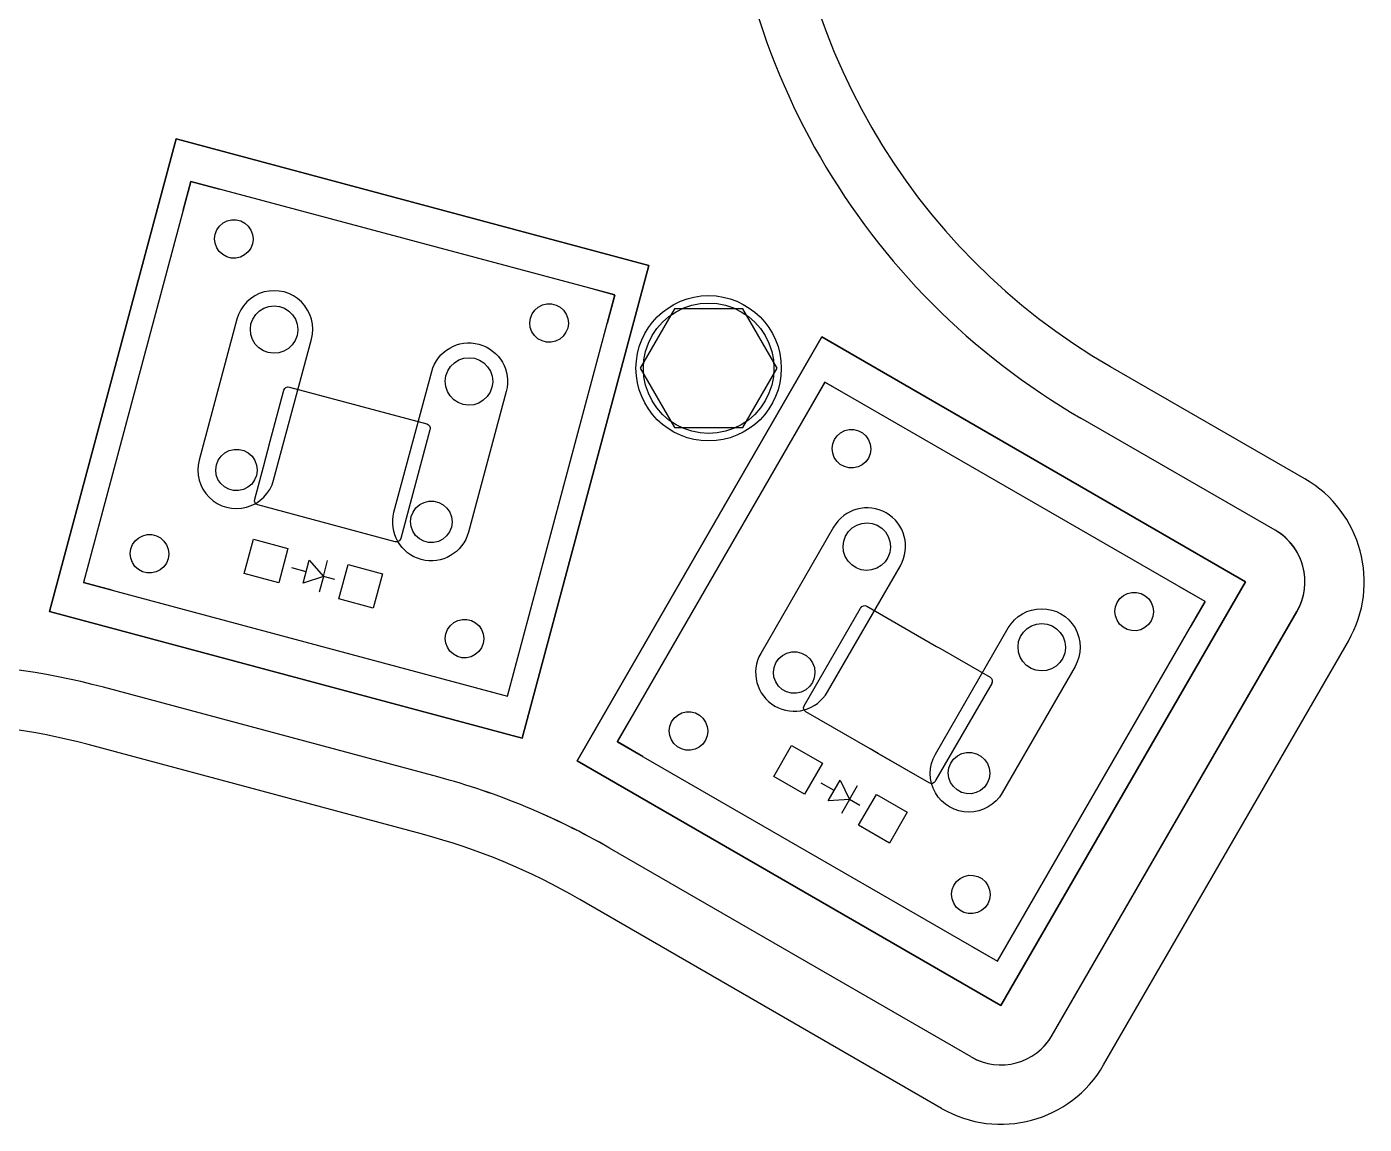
# Model space of a CAD drawing. Header units: inches. Extents: x -4 to 333, y -4 to 107.
# Drawn here: x 92.34 to 137.44, y -2.83 to 34.16 of the extents above; entities that cross this region are included whole.
import ezdxf

# ---------------------------------------------------------------- set-up
doc = ezdxf.new("R2010")
doc.units = ezdxf.units.IN
doc.header["$MEASUREMENT"] = 0
doc.layers.get('0').update_dxf_attribs({"color": 1})
for name, color, linetype in [('KICAD_EXPORT', 12, 'Continuous'), ('OUTLINE_CASE', 5, 'Continuous'), ('OUTLINE_CURVED', 6, 'Continuous')]:
    doc.layers.add(name, color=color, linetype=linetype)

# ---------------------------------------------------------------- blocks, each defined once
blk = doc.blocks.new('switch')
for points in [[(75.655, 33.601), (75.655, 17.101), (92.155, 17.101), (92.155, 33.601), (75.655, 33.601)], [(76.505, 32.339), (76.505, 18.339), (91.305, 18.339), (91.305, 32.339), (76.505, 32.339)]]:
    blk.add_lwpolyline(points)
for points in [[(79.205, 28.25), (79.205, 23.336, 1), (81.805, 23.336), (81.805, 28.25, 1)], [(88.605, 28.25), (88.605, 23.336, -1), (86.005, 23.336), (86.005, 28.25, -1)]]:
    blk.add_lwpolyline(points, format="xyb", close=True)

msp = doc.modelspace()

# ---------------------------------------------------------------- linework, layer by layer
at = {"layer": 'KICAD_EXPORT', "linetype": 'Continuous'}
for p, q in [((93.112, 14.451), (97.382, 30.389)), ((97.382, 30.389), (113.32, 26.118)), ((97.618, 27.984), (97.876, 28.95)), ((97.876, 28.95), (98.842, 28.691)), ((98.84, 27.444), (98.958, 27.547)), ((98.84, 27.444), (98.958, 27.547)), ((98.958, 27.547), (99.097, 27.618)), ((98.958, 27.547), (99.097, 27.618)), ((99.097, 27.618), (99.249, 27.655)), ((99.097, 27.618), (99.249, 27.655)), ((99.249, 27.655), (99.405, 27.654)), ((99.249, 27.655), (99.405, 27.654)), ((99.405, 27.654), (99.556, 27.616)), ((99.405, 27.654), (99.556, 27.616)), ((99.556, 27.616), (99.694, 27.543)), ((99.556, 27.616), (99.694, 27.543)), ((99.694, 27.543), (99.811, 27.439)), ((99.694, 27.543), (99.811, 27.439)), ((98.674, 27.016), (98.694, 27.171)), ((98.674, 27.016), (98.694, 27.171)), ((98.694, 27.171), (98.751, 27.316)), ((98.694, 27.171), (98.751, 27.316)), ((98.751, 27.316), (98.84, 27.444)), ((98.751, 27.316), (98.84, 27.444)), ((99.811, 27.439), (99.9, 27.31)), ((99.811, 27.439), (99.9, 27.31)), ((99.9, 27.31), (99.955, 27.164)), ((99.9, 27.31), (99.955, 27.164)), ((99.955, 27.164), (99.974, 27.009)), ((99.955, 27.164), (99.974, 27.009)), ((98.691, 26.861), (98.674, 27.016)), ((98.691, 26.861), (98.674, 27.016)), ((98.744, 26.714), (98.691, 26.861)), ((98.744, 26.714), (98.691, 26.861)), ((98.831, 26.584), (98.744, 26.714)), ((98.831, 26.584), (98.744, 26.714)), ((99.893, 26.696), (99.802, 26.569)), ((99.893, 26.696), (99.802, 26.569)), ((99.951, 26.841), (99.893, 26.696)), ((99.951, 26.841), (99.893, 26.696)), ((99.973, 26.995), (99.951, 26.841)), ((99.973, 26.995), (99.951, 26.841)), ((99.974, 27.009), (99.973, 26.995)), ((99.974, 27.009), (99.973, 26.995)), ((98.947, 26.479), (98.831, 26.584)), ((98.947, 26.479), (98.831, 26.584)), ((99.084, 26.405), (98.947, 26.479)), ((99.084, 26.405), (98.947, 26.479)), ((99.235, 26.365), (99.084, 26.405)), ((99.235, 26.365), (99.084, 26.405)), ((99.391, 26.363), (99.235, 26.365)), ((99.391, 26.363), (99.235, 26.365)), ((99.544, 26.397), (99.391, 26.363)), ((99.544, 26.397), (99.391, 26.363)), ((99.683, 26.468), (99.544, 26.397)), ((99.683, 26.468), (99.544, 26.397)), ((99.802, 26.569), (99.683, 26.468)), ((99.802, 26.569), (99.683, 26.468)), ((113.32, 26.118), (109.049, 10.181)), ((112.172, 25.119), (111.206, 25.378)), ((109.725, 24.783), (109.877, 24.82)), ((109.725, 24.783), (109.877, 24.82)), ((109.877, 24.82), (110.033, 24.819)), ((109.877, 24.82), (110.033, 24.819)), ((110.033, 24.819), (110.185, 24.781)), ((110.033, 24.819), (110.185, 24.781)), ((112.172, 25.119), (111.913, 24.153)), ((114.762, 24.774), (115.044, 24.831)), ((114.762, 24.774), (115.044, 24.831)), ((115.044, 24.831), (115.331, 24.849)), ((115.044, 24.831), (115.331, 24.849)), ((115.331, 24.849), (115.619, 24.831)), ((115.331, 24.849), (115.619, 24.831)), ((115.619, 24.831), (115.901, 24.774)), ((115.619, 24.831), (115.901, 24.774)), ((99.962, 24.31), (100.059, 24.46)), ((100.059, 24.46), (100.186, 24.585)), ((100.186, 24.585), (100.338, 24.678)), ((100.338, 24.678), (100.507, 24.735)), ((100.507, 24.735), (100.685, 24.754)), ((100.685, 24.754), (100.862, 24.733)), ((100.862, 24.733), (101.03, 24.673)), ((101.03, 24.673), (101.18, 24.578)), ((101.18, 24.578), (101.306, 24.451)), ((101.306, 24.451), (101.4, 24.3)), ((109.322, 24.336), (109.379, 24.481)), ((109.322, 24.336), (109.379, 24.481)), ((109.379, 24.481), (109.469, 24.609)), ((109.379, 24.481), (109.469, 24.609)), ((109.469, 24.609), (109.587, 24.712)), ((109.469, 24.609), (109.587, 24.712)), ((109.587, 24.712), (109.725, 24.783)), ((109.587, 24.712), (109.725, 24.783)), ((110.185, 24.781), (110.323, 24.708)), ((110.185, 24.781), (110.323, 24.708)), ((110.323, 24.708), (110.439, 24.604)), ((110.323, 24.708), (110.439, 24.604)), ((110.439, 24.604), (110.528, 24.475)), ((110.439, 24.604), (110.528, 24.475)), ((110.528, 24.475), (110.583, 24.329)), ((110.528, 24.475), (110.583, 24.329)), ((113.776, 24.205), (113.992, 24.395)), ((113.776, 24.205), (113.992, 24.395)), ((113.992, 24.395), (114.231, 24.555)), ((113.992, 24.395), (114.231, 24.555)), ((114.231, 24.555), (114.49, 24.682)), ((114.231, 24.555), (114.49, 24.682)), ((114.49, 24.682), (114.762, 24.774)), ((114.49, 24.682), (114.762, 24.774)), ((115.901, 24.774), (116.173, 24.682)), ((115.901, 24.774), (116.173, 24.682)), ((116.173, 24.682), (116.431, 24.555)), ((116.173, 24.682), (116.431, 24.555)), ((116.431, 24.555), (116.671, 24.395)), ((116.431, 24.555), (116.671, 24.395)), ((116.671, 24.395), (116.887, 24.205)), ((116.671, 24.395), (116.887, 24.205)), ((99.879, 23.965), (99.901, 24.142)), ((99.897, 23.788), (99.879, 23.965)), ((99.901, 24.142), (99.962, 24.31)), ((101.4, 24.3), (101.459, 24.131)), ((101.479, 23.932), (101.454, 23.755)), ((101.459, 24.131), (101.479, 23.954)), ((101.479, 23.954), (101.479, 23.932)), ((109.302, 24.181), (109.322, 24.336)), ((109.302, 24.181), (109.322, 24.336)), ((109.319, 24.026), (109.302, 24.181)), ((109.319, 24.026), (109.302, 24.181)), ((109.373, 23.879), (109.319, 24.026)), ((109.373, 23.879), (109.319, 24.026)), ((110.58, 24.006), (110.521, 23.861)), ((110.58, 24.006), (110.521, 23.861)), ((110.602, 24.16), (110.58, 24.006)), ((110.602, 24.16), (110.58, 24.006)), ((110.583, 24.329), (110.602, 24.174)), ((110.583, 24.329), (110.602, 24.174)), ((110.602, 24.174), (110.602, 24.16)), ((110.602, 24.174), (110.602, 24.16)), ((113.426, 23.749), (113.586, 23.989)), ((113.426, 23.749), (113.586, 23.989)), ((113.586, 23.989), (113.776, 24.205)), ((113.586, 23.989), (113.776, 24.205)), ((116.887, 24.205), (117.077, 23.989)), ((116.887, 24.205), (117.077, 23.989)), ((117.077, 23.989), (117.237, 23.749)), ((117.077, 23.989), (117.237, 23.749)), ((99.953, 23.619), (99.897, 23.788)), ((100.045, 23.466), (99.953, 23.619)), ((100.169, 23.338), (100.045, 23.466)), ((101.391, 23.588), (101.292, 23.44)), ((101.454, 23.755), (101.391, 23.588)), ((109.46, 23.749), (109.373, 23.879)), ((109.46, 23.749), (109.373, 23.879)), ((109.575, 23.644), (109.46, 23.749)), ((109.575, 23.644), (109.46, 23.749)), ((109.713, 23.57), (109.575, 23.644)), ((109.713, 23.57), (109.575, 23.644)), ((109.864, 23.53), (109.713, 23.57)), ((109.864, 23.53), (109.713, 23.57)), ((110.02, 23.528), (109.864, 23.53)), ((110.02, 23.528), (109.864, 23.53)), ((110.172, 23.562), (110.02, 23.528)), ((110.172, 23.562), (110.02, 23.528)), ((110.312, 23.633), (110.172, 23.562)), ((110.312, 23.633), (110.172, 23.562)), ((110.43, 23.734), (110.312, 23.633)), ((110.43, 23.734), (110.312, 23.633)), ((110.521, 23.861), (110.43, 23.734)), ((110.521, 23.861), (110.43, 23.734)), ((110.897, 9.415), (119.147, 23.705)), ((113.206, 23.219), (113.299, 23.491)), ((113.206, 23.219), (113.299, 23.491)), ((113.299, 23.491), (113.426, 23.749)), ((113.299, 23.491), (113.426, 23.749)), ((117.237, 23.749), (117.364, 23.491)), ((117.237, 23.749), (117.364, 23.491)), ((117.364, 23.491), (117.457, 23.219)), ((117.364, 23.491), (117.457, 23.219)), ((119.147, 23.705), (133.437, 15.455)), ((100.318, 23.24), (100.169, 23.338)), ((100.485, 23.178), (100.318, 23.24)), ((100.662, 23.154), (100.485, 23.178)), ((100.84, 23.17), (100.662, 23.154)), ((101.01, 23.226), (100.84, 23.17)), ((101.163, 23.317), (101.01, 23.226)), ((101.292, 23.44), (101.163, 23.317)), ((107.079, 22.987), (107.256, 23.006)), ((107.256, 23.006), (107.433, 22.985)), ((113.15, 22.937), (113.206, 23.219)), ((113.15, 22.937), (113.206, 23.219)), ((117.457, 23.219), (117.513, 22.937)), ((117.457, 23.219), (117.513, 22.937)), ((106.473, 22.394), (106.534, 22.562)), ((106.534, 22.562), (106.631, 22.712)), ((106.631, 22.712), (106.758, 22.836)), ((106.758, 22.836), (106.91, 22.93)), ((106.91, 22.93), (107.079, 22.987)), ((107.433, 22.985), (107.601, 22.925)), ((107.601, 22.925), (107.752, 22.83)), ((107.752, 22.83), (107.877, 22.703)), ((107.877, 22.703), (107.972, 22.552)), ((107.972, 22.552), (108.031, 22.383)), ((113.131, 22.649), (113.15, 22.937)), ((113.131, 22.649), (113.15, 22.937)), ((113.15, 22.362), (113.131, 22.649)), ((113.15, 22.362), (113.131, 22.649)), ((117.513, 22.937), (117.531, 22.649)), ((117.513, 22.937), (117.531, 22.649)), ((117.531, 22.649), (117.513, 22.362)), ((117.531, 22.649), (117.513, 22.362)), ((106.451, 22.217), (106.473, 22.394)), ((106.468, 22.04), (106.451, 22.217)), ((108.05, 22.184), (108.025, 22.007)), ((108.031, 22.383), (108.051, 22.206)), ((108.051, 22.206), (108.05, 22.184)), ((113.206, 22.08), (113.15, 22.362)), ((113.206, 22.08), (113.15, 22.362)), ((117.513, 22.362), (117.457, 22.08)), ((117.513, 22.362), (117.457, 22.08)), ((118.752, 21.32), (119.252, 22.186)), ((119.252, 22.186), (120.118, 21.686)), ((100.55, 20.189), (101.011, 21.911)), ((100.55, 20.189), (101.011, 21.911)), ((101.011, 21.911), (101.037, 21.963)), ((101.011, 21.911), (101.037, 21.963)), ((101.037, 21.963), (101.081, 22.002)), ((101.037, 21.963), (101.081, 22.002)), ((101.081, 22.002), (101.137, 22.021)), ((101.081, 22.002), (101.137, 22.021)), ((101.137, 22.021), (101.137, 22.021)), ((101.137, 22.021), (101.195, 22.017)), ((101.137, 22.021), (101.137, 22.021)), ((101.137, 22.021), (101.195, 22.017)), ((101.195, 22.017), (105.832, 20.774)), ((101.195, 22.017), (105.832, 20.774)), ((106.524, 21.87), (106.468, 22.04)), ((106.617, 21.718), (106.524, 21.87)), ((106.741, 21.59), (106.617, 21.718)), ((107.863, 21.692), (107.734, 21.569)), ((107.962, 21.84), (107.863, 21.692)), ((108.025, 22.007), (107.962, 21.84)), ((113.299, 21.807), (113.206, 22.08)), ((113.299, 21.807), (113.206, 22.08)), ((113.426, 21.549), (113.299, 21.807)), ((113.426, 21.549), (113.299, 21.807)), ((117.364, 21.807), (117.237, 21.549)), ((117.364, 21.807), (117.237, 21.549)), ((117.457, 22.08), (117.364, 21.807)), ((117.457, 22.08), (117.364, 21.807)), ((106.89, 21.492), (106.741, 21.59)), ((107.057, 21.43), (106.89, 21.492)), ((107.234, 21.406), (107.057, 21.43)), ((107.411, 21.422), (107.234, 21.406)), ((107.581, 21.478), (107.411, 21.422)), ((107.734, 21.569), (107.581, 21.478)), ((113.586, 21.31), (113.426, 21.549)), ((113.586, 21.31), (113.426, 21.549)), ((113.776, 21.094), (113.586, 21.31)), ((113.776, 21.094), (113.586, 21.31)), ((117.077, 21.31), (116.887, 21.094)), ((117.077, 21.31), (116.887, 21.094)), ((117.237, 21.549), (117.077, 21.31)), ((117.237, 21.549), (117.077, 21.31)), ((105.832, 20.774), (105.832, 20.774)), ((105.832, 20.774), (105.884, 20.748)), ((105.832, 20.774), (105.832, 20.774)), ((105.832, 20.774), (105.884, 20.748)), ((105.884, 20.748), (105.884, 20.748)), ((105.884, 20.748), (105.923, 20.704)), ((105.884, 20.748), (105.884, 20.748)), ((105.884, 20.748), (105.923, 20.704)), ((113.992, 20.904), (113.776, 21.094)), ((113.992, 20.904), (113.776, 21.094)), ((114.231, 20.744), (113.992, 20.904)), ((114.231, 20.744), (113.992, 20.904)), ((116.671, 20.904), (116.431, 20.744)), ((116.671, 20.904), (116.431, 20.744)), ((116.887, 21.094), (116.671, 20.904)), ((116.887, 21.094), (116.671, 20.904)), ((134.437, 17.187), (127.882, 20.971)), ((105.934, 20.579), (104.951, 16.908)), ((105.934, 20.579), (104.951, 16.908)), ((105.923, 20.704), (105.942, 20.649)), ((105.923, 20.704), (105.942, 20.649)), ((105.938, 20.591), (105.934, 20.579)), ((105.938, 20.591), (105.934, 20.579)), ((105.934, 20.579), (105.934, 20.579)), ((105.934, 20.579), (105.934, 20.579)), ((105.942, 20.649), (105.938, 20.591)), ((105.942, 20.649), (105.938, 20.591)), ((105.938, 20.591), (105.938, 20.591)), ((105.938, 20.591), (105.938, 20.591)), ((114.49, 20.617), (114.231, 20.744)), ((114.49, 20.617), (114.231, 20.744)), ((114.762, 20.524), (114.49, 20.617)), ((114.762, 20.524), (114.49, 20.617)), ((115.044, 20.468), (114.762, 20.524)), ((115.044, 20.468), (114.762, 20.524)), ((115.331, 20.449), (115.044, 20.468)), ((115.331, 20.449), (115.044, 20.468)), ((115.619, 20.468), (115.331, 20.449)), ((115.619, 20.468), (115.331, 20.449)), ((115.901, 20.524), (115.619, 20.468)), ((115.901, 20.524), (115.619, 20.468)), ((116.173, 20.617), (115.901, 20.524)), ((116.173, 20.617), (115.901, 20.524)), ((116.431, 20.744), (116.173, 20.617)), ((116.431, 20.744), (116.173, 20.617)), ((119.575, 20.245), (119.665, 20.373)), ((119.575, 20.245), (119.665, 20.373)), ((119.665, 20.373), (119.782, 20.475)), ((119.665, 20.373), (119.782, 20.475)), ((119.782, 20.475), (119.921, 20.547)), ((119.782, 20.475), (119.921, 20.547)), ((119.921, 20.547), (120.073, 20.583)), ((119.921, 20.547), (120.073, 20.583)), ((120.073, 20.583), (120.229, 20.582)), ((120.073, 20.583), (120.229, 20.582)), ((120.229, 20.582), (120.381, 20.544)), ((120.229, 20.582), (120.381, 20.544)), ((120.381, 20.544), (120.519, 20.471)), ((120.381, 20.544), (120.519, 20.471)), ((120.519, 20.471), (120.635, 20.367)), ((120.519, 20.471), (120.635, 20.367)), ((120.635, 20.367), (120.724, 20.239)), ((120.635, 20.367), (120.724, 20.239)), ((99.017, 19.8), (99.167, 19.877)), ((99.167, 19.877), (99.33, 19.916)), ((99.33, 19.916), (99.499, 19.916)), ((99.499, 19.916), (99.662, 19.875)), ((99.662, 19.875), (99.81, 19.796)), ((100.319, 19.326), (100.55, 20.189)), ((100.319, 19.326), (100.55, 20.189)), ((119.498, 19.944), (119.518, 20.099)), ((119.498, 19.944), (119.518, 20.099)), ((119.515, 19.789), (119.498, 19.944)), ((119.515, 19.789), (119.498, 19.944)), ((119.518, 20.099), (119.575, 20.245)), ((119.518, 20.099), (119.575, 20.245)), ((120.724, 20.239), (120.779, 20.093)), ((120.724, 20.239), (120.779, 20.093)), ((120.798, 19.924), (120.776, 19.769)), ((120.798, 19.924), (120.776, 19.769)), ((120.779, 20.093), (120.798, 19.938)), ((120.779, 20.093), (120.798, 19.938)), ((120.798, 19.938), (120.798, 19.924)), ((120.798, 19.938), (120.798, 19.924)), ((98.711, 19.228), (98.733, 19.395)), ((98.733, 19.395), (98.794, 19.552)), ((98.794, 19.552), (98.891, 19.689)), ((98.891, 19.689), (99.017, 19.8)), ((99.81, 19.796), (99.936, 19.684)), ((99.936, 19.684), (100.031, 19.545)), ((100.031, 19.545), (100.091, 19.388)), ((119.569, 19.643), (119.515, 19.789)), ((119.569, 19.643), (119.515, 19.789)), ((119.656, 19.513), (119.569, 19.643)), ((119.656, 19.513), (119.569, 19.643)), ((119.771, 19.408), (119.656, 19.513)), ((119.771, 19.408), (119.656, 19.513)), ((119.908, 19.333), (119.771, 19.408)), ((119.908, 19.333), (119.771, 19.408)), ((120.507, 19.396), (120.368, 19.326)), ((120.507, 19.396), (120.368, 19.326)), ((120.626, 19.498), (120.507, 19.396)), ((120.626, 19.498), (120.507, 19.396)), ((120.717, 19.624), (120.626, 19.498)), ((120.717, 19.624), (120.626, 19.498)), ((120.776, 19.769), (120.717, 19.624)), ((120.776, 19.769), (120.717, 19.624)), ((98.729, 19.061), (98.711, 19.228)), ((98.787, 18.903), (98.729, 19.061)), ((100.087, 19.04), (100.024, 18.884)), ((100.028, 18.24), (100.319, 19.326)), ((100.028, 18.24), (100.319, 19.326)), ((100.111, 19.206), (100.087, 19.04)), ((100.091, 19.388), (100.111, 19.221)), ((100.111, 19.221), (100.111, 19.206)), ((120.059, 19.294), (119.908, 19.333)), ((120.059, 19.294), (119.908, 19.333)), ((120.216, 19.291), (120.059, 19.294)), ((120.216, 19.291), (120.059, 19.294)), ((120.368, 19.326), (120.216, 19.291)), ((120.368, 19.326), (120.216, 19.291)), ((98.881, 18.764), (98.787, 18.903)), ((99.005, 18.65), (98.881, 18.764)), ((99.153, 18.57), (99.005, 18.65)), ((99.316, 18.528), (99.153, 18.57)), ((99.484, 18.525), (99.316, 18.528)), ((99.648, 18.562), (99.484, 18.525)), ((99.798, 18.638), (99.648, 18.562)), ((99.926, 18.747), (99.798, 18.638)), ((100.024, 18.884), (99.926, 18.747)), ((100.021, 18.17), (100.025, 18.228)), ((100.021, 18.17), (100.025, 18.228)), ((100.04, 18.114), (100.021, 18.17)), ((100.04, 18.114), (100.021, 18.17)), ((100.025, 18.228), (100.028, 18.24)), ((100.025, 18.228), (100.028, 18.24)), ((100.025, 18.228), (100.025, 18.228)), ((100.025, 18.228), (100.025, 18.228)), ((100.028, 18.24), (100.028, 18.24)), ((100.028, 18.24), (100.028, 18.24)), ((100.077, 18.071), (100.04, 18.114)), ((100.077, 18.071), (100.04, 18.114)), ((100.078, 18.07), (100.077, 18.071)), ((100.078, 18.07), (100.077, 18.071)), ((100.131, 18.044), (100.078, 18.07)), ((100.131, 18.044), (100.078, 18.07)), ((104.767, 16.802), (100.131, 18.044)), ((100.131, 18.044), (100.131, 18.044)), ((104.767, 16.802), (100.131, 18.044)), ((100.131, 18.044), (100.131, 18.044)), ((105.462, 17.941), (105.589, 18.052)), ((105.589, 18.052), (105.738, 18.129)), ((105.738, 18.129), (105.902, 18.168)), ((105.902, 18.168), (106.07, 18.168)), ((106.07, 18.168), (106.233, 18.127)), ((106.233, 18.127), (106.382, 18.048)), ((106.382, 18.048), (106.507, 17.936)), ((105.282, 17.48), (105.304, 17.647)), ((105.304, 17.647), (105.365, 17.804)), ((105.365, 17.804), (105.462, 17.941)), ((106.507, 17.936), (106.603, 17.797)), ((106.603, 17.797), (106.662, 17.64)), ((106.662, 17.64), (106.682, 17.473)), ((105.301, 17.313), (105.282, 17.48)), ((105.359, 17.155), (105.301, 17.313)), ((105.452, 17.016), (105.359, 17.155)), ((106.658, 17.292), (106.596, 17.136)), ((106.682, 17.458), (106.658, 17.292)), ((106.682, 17.473), (106.682, 17.458)), ((119.95, 16.992), (120.046, 17.142)), ((120.046, 17.142), (120.174, 17.266)), ((120.174, 17.266), (120.326, 17.36)), ((120.326, 17.36), (120.495, 17.417)), ((120.495, 17.417), (120.672, 17.436)), ((120.672, 17.436), (120.849, 17.415)), ((120.849, 17.415), (121.017, 17.355)), ((121.017, 17.355), (121.168, 17.259)), ((121.168, 17.259), (121.293, 17.133)), ((95.85, 16.557), (95.907, 16.703)), ((95.85, 16.557), (95.907, 16.703)), ((95.907, 16.703), (95.997, 16.831)), ((95.907, 16.703), (95.997, 16.831)), ((95.997, 16.831), (96.114, 16.933)), ((95.997, 16.831), (96.114, 16.933)), ((96.114, 16.933), (96.253, 17.005)), ((96.114, 16.933), (96.253, 17.005)), ((96.253, 17.005), (96.405, 17.041)), ((96.253, 17.005), (96.405, 17.041)), ((96.405, 17.041), (96.561, 17.041)), ((96.405, 17.041), (96.561, 17.041)), ((96.561, 17.041), (96.713, 17.003)), ((96.561, 17.041), (96.713, 17.003)), ((96.713, 17.003), (96.851, 16.93)), ((96.713, 17.003), (96.851, 16.93)), ((96.851, 16.93), (96.967, 16.826)), ((96.851, 16.93), (96.967, 16.826)), ((96.967, 16.826), (97.056, 16.697)), ((96.967, 16.826), (97.056, 16.697)), ((97.056, 16.697), (97.111, 16.551)), ((97.056, 16.697), (97.111, 16.551)), ((99.676, 15.729), (99.986, 16.888)), ((99.676, 15.729), (99.986, 16.888)), ((99.986, 16.888), (101.146, 16.577)), ((99.986, 16.888), (101.146, 16.577)), ((104.826, 16.798), (104.767, 16.802)), ((104.826, 16.798), (104.767, 16.802)), ((104.881, 16.817), (104.826, 16.798)), ((104.881, 16.817), (104.826, 16.798)), ((104.826, 16.798), (104.826, 16.798)), ((104.826, 16.798), (104.826, 16.798)), ((104.925, 16.856), (104.881, 16.817)), ((104.925, 16.856), (104.881, 16.817)), ((104.951, 16.908), (104.925, 16.856)), ((104.951, 16.908), (104.925, 16.856)), ((105.577, 16.902), (105.452, 17.016)), ((105.725, 16.822), (105.577, 16.902)), ((105.887, 16.779), (105.725, 16.822)), ((106.055, 16.777), (105.887, 16.779)), ((106.219, 16.814), (106.055, 16.777)), ((106.37, 16.89), (106.219, 16.814)), ((106.498, 16.999), (106.37, 16.89)), ((106.596, 17.136), (106.498, 16.999)), ((119.866, 16.647), (119.889, 16.824)), ((119.889, 16.824), (119.95, 16.992)), ((121.293, 17.133), (121.388, 16.982)), ((121.388, 16.982), (121.446, 16.813)), ((121.446, 16.813), (121.466, 16.636)), ((94.512, 16.393), (94.253, 15.427)), ((95.83, 16.403), (95.85, 16.557)), ((95.83, 16.403), (95.85, 16.557)), ((95.847, 16.247), (95.83, 16.403)), ((95.847, 16.247), (95.83, 16.403)), ((95.901, 16.101), (95.847, 16.247)), ((95.901, 16.101), (95.847, 16.247)), ((97.13, 16.382), (97.108, 16.228)), ((97.13, 16.382), (97.108, 16.228)), ((97.111, 16.551), (97.13, 16.396)), ((97.111, 16.551), (97.13, 16.396)), ((97.13, 16.396), (97.13, 16.382)), ((97.13, 16.396), (97.13, 16.382)), ((101.146, 16.577), (100.835, 15.418)), ((101.146, 16.577), (100.835, 15.418)), ((119.884, 16.47), (119.866, 16.647)), ((119.94, 16.3), (119.884, 16.47)), ((120.032, 16.148), (119.94, 16.3)), ((121.378, 16.27), (121.279, 16.122)), ((121.441, 16.437), (121.378, 16.27)), ((121.466, 16.614), (121.441, 16.437)), ((121.466, 16.636), (121.466, 16.614)), ((95.988, 15.971), (95.901, 16.101)), ((95.988, 15.971), (95.901, 16.101)), ((96.103, 15.866), (95.988, 15.971)), ((96.103, 15.866), (95.988, 15.971)), ((96.24, 15.791), (96.103, 15.866)), ((96.24, 15.791), (96.103, 15.866)), ((96.391, 15.752), (96.24, 15.791)), ((96.391, 15.752), (96.24, 15.791)), ((96.7, 15.784), (96.548, 15.749)), ((96.7, 15.784), (96.548, 15.749)), ((96.839, 15.854), (96.7, 15.784)), ((96.839, 15.854), (96.7, 15.784)), ((96.958, 15.956), (96.839, 15.854)), ((96.958, 15.956), (96.839, 15.854)), ((97.049, 16.083), (96.958, 15.956)), ((97.049, 16.083), (96.958, 15.956)), ((97.108, 16.228), (97.049, 16.083)), ((97.108, 16.228), (97.049, 16.083)), ((101.763, 15.791), (101.28, 15.92)), ((101.659, 15.404), (101.866, 16.177)), ((101.866, 16.177), (102.343, 15.635)), ((102.343, 15.635), (102.485, 16.167)), ((102.863, 14.875), (103.174, 16.034)), ((102.863, 14.875), (103.174, 16.034)), ((103.174, 16.034), (104.333, 15.723)), ((103.174, 16.034), (104.333, 15.723)), ((120.156, 16.02), (120.032, 16.148)), ((120.306, 15.922), (120.156, 16.02)), ((120.473, 15.86), (120.306, 15.922)), ((120.65, 15.836), (120.473, 15.86)), ((120.827, 15.852), (120.65, 15.836)), ((120.997, 15.907), (120.827, 15.852)), ((121.15, 15.999), (120.997, 15.907)), ((121.279, 16.122), (121.15, 15.999)), ((95.219, 15.168), (94.253, 15.427)), ((96.548, 15.749), (96.391, 15.752)), ((96.548, 15.749), (96.391, 15.752)), ((100.835, 15.418), (99.676, 15.729)), ((100.835, 15.418), (99.676, 15.729)), ((102.343, 15.635), (101.659, 15.404)), ((102.343, 15.635), (102.2, 15.104)), ((102.729, 15.532), (102.343, 15.635)), ((104.333, 15.723), (104.022, 14.564)), ((104.333, 15.723), (104.022, 14.564)), ((133.437, 15.455), (125.187, 1.165)), ((129.107, 14.755), (129.197, 14.883)), ((129.107, 14.755), (129.197, 14.883)), ((129.197, 14.883), (129.315, 14.986)), ((129.197, 14.883), (129.315, 14.986)), ((129.315, 14.986), (129.454, 15.058)), ((129.315, 14.986), (129.454, 15.058)), ((129.454, 15.058), (129.605, 15.094)), ((129.454, 15.058), (129.605, 15.094)), ((129.605, 15.094), (129.762, 15.093)), ((129.605, 15.094), (129.762, 15.093)), ((129.762, 15.093), (129.913, 15.055)), ((129.762, 15.093), (129.913, 15.055)), ((129.913, 15.055), (130.051, 14.982)), ((129.913, 15.055), (130.051, 14.982)), ((130.051, 14.982), (130.168, 14.878)), ((130.051, 14.982), (130.168, 14.878)), ((132.069, 14.787), (131.203, 15.287)), ((109.049, 10.181), (93.112, 14.451)), ((104.022, 14.564), (102.863, 14.875)), ((104.022, 14.564), (102.863, 14.875)), ((118.552, 11.274), (120.452, 14.565)), ((118.552, 11.274), (120.452, 14.565)), ((120.452, 14.565), (120.459, 14.576)), ((120.452, 14.565), (120.459, 14.576)), ((120.452, 14.565), (120.452, 14.565)), ((120.452, 14.565), (120.452, 14.565)), ((120.459, 14.576), (120.497, 14.62)), ((120.459, 14.576), (120.497, 14.62)), ((120.497, 14.62), (120.55, 14.646)), ((120.497, 14.62), (120.55, 14.646)), ((120.55, 14.646), (120.608, 14.65)), ((120.55, 14.646), (120.608, 14.65)), ((120.608, 14.65), (120.663, 14.631)), ((120.608, 14.65), (120.663, 14.631)), ((120.663, 14.631), (123.015, 13.273)), ((120.663, 14.631), (123.015, 13.273)), ((126.919, 0.165), (135.169, 14.455)), ((129.03, 14.455), (129.051, 14.61)), ((129.03, 14.455), (129.051, 14.61)), ((129.047, 14.3), (129.03, 14.455)), ((129.047, 14.3), (129.03, 14.455)), ((129.051, 14.61), (129.107, 14.755)), ((129.051, 14.61), (129.107, 14.755)), ((130.168, 14.878), (130.256, 14.749)), ((130.168, 14.878), (130.256, 14.749)), ((130.256, 14.749), (130.311, 14.603)), ((130.256, 14.749), (130.311, 14.603)), ((130.33, 14.435), (130.308, 14.28)), ((130.33, 14.435), (130.308, 14.28)), ((130.311, 14.603), (130.33, 14.448)), ((130.311, 14.603), (130.33, 14.448)), ((130.33, 14.448), (130.33, 14.435)), ((130.33, 14.448), (130.33, 14.435)), ((132.069, 14.786), (131.569, 13.92)), ((106.619, 13.972), (106.736, 14.074)), ((106.619, 13.972), (106.736, 14.074)), ((106.736, 14.074), (106.875, 14.146)), ((106.736, 14.074), (106.875, 14.146)), ((106.875, 14.146), (107.027, 14.183)), ((106.875, 14.146), (107.027, 14.183)), ((107.027, 14.183), (107.183, 14.182)), ((107.027, 14.183), (107.183, 14.182)), ((107.183, 14.182), (107.335, 14.144)), ((107.183, 14.182), (107.335, 14.144)), ((107.335, 14.144), (107.473, 14.071)), ((107.335, 14.144), (107.473, 14.071)), ((107.473, 14.071), (107.589, 13.967)), ((107.473, 14.071), (107.589, 13.967)), ((126.221, 13.97), (126.39, 14.028)), ((126.39, 14.028), (126.567, 14.047)), ((126.567, 14.047), (126.744, 14.025)), ((126.744, 14.025), (126.912, 13.966)), ((129.101, 14.153), (129.047, 14.3)), ((129.101, 14.153), (129.047, 14.3)), ((129.188, 14.024), (129.101, 14.153)), ((129.188, 14.024), (129.101, 14.153)), ((129.304, 13.918), (129.188, 14.024)), ((129.304, 13.918), (129.188, 14.024)), ((130.159, 14.008), (130.04, 13.907)), ((130.159, 14.008), (130.04, 13.907)), ((130.25, 14.135), (130.159, 14.008)), ((130.25, 14.135), (130.159, 14.008)), ((130.308, 14.28), (130.25, 14.135)), ((130.308, 14.28), (130.25, 14.135)), ((106.452, 13.544), (106.472, 13.698)), ((106.452, 13.544), (106.472, 13.698)), ((106.469, 13.388), (106.452, 13.544)), ((106.469, 13.388), (106.452, 13.544)), ((106.472, 13.698), (106.529, 13.844)), ((106.472, 13.698), (106.529, 13.844)), ((106.529, 13.844), (106.619, 13.972)), ((106.529, 13.844), (106.619, 13.972)), ((107.589, 13.967), (107.678, 13.838)), ((107.589, 13.967), (107.678, 13.838)), ((107.678, 13.838), (107.733, 13.692)), ((107.678, 13.838), (107.733, 13.692)), ((107.733, 13.692), (107.752, 13.537)), ((107.733, 13.692), (107.752, 13.537)), ((107.752, 13.537), (107.752, 13.523)), ((107.752, 13.537), (107.752, 13.523)), ((125.784, 13.435), (125.845, 13.602)), ((125.845, 13.602), (125.942, 13.752)), ((125.942, 13.752), (126.069, 13.877)), ((126.069, 13.877), (126.221, 13.97)), ((126.912, 13.966), (127.063, 13.87)), ((127.063, 13.87), (127.188, 13.744)), ((127.188, 13.744), (127.283, 13.592)), ((127.283, 13.592), (127.342, 13.424)), ((129.441, 13.844), (129.304, 13.918)), ((129.441, 13.844), (129.304, 13.918)), ((129.592, 13.804), (129.441, 13.844)), ((129.592, 13.804), (129.441, 13.844)), ((129.748, 13.802), (129.592, 13.804)), ((129.748, 13.802), (129.592, 13.804)), ((129.9, 13.837), (129.748, 13.802)), ((129.9, 13.837), (129.748, 13.802)), ((130.04, 13.907), (129.9, 13.837)), ((130.04, 13.907), (129.9, 13.837)), ((106.523, 13.242), (106.469, 13.388)), ((106.523, 13.242), (106.469, 13.388)), ((106.61, 13.112), (106.523, 13.242)), ((106.61, 13.112), (106.523, 13.242)), ((106.725, 13.007), (106.61, 13.112)), ((106.725, 13.007), (106.61, 13.112)), ((107.58, 13.097), (107.461, 12.995)), ((107.58, 13.097), (107.461, 12.995)), ((107.671, 13.224), (107.58, 13.097)), ((107.671, 13.224), (107.58, 13.097)), ((107.73, 13.369), (107.671, 13.224)), ((107.73, 13.369), (107.671, 13.224)), ((107.752, 13.523), (107.73, 13.369)), ((107.752, 13.523), (107.73, 13.369)), ((117.972, 13.049), (118.136, 13.088)), ((118.136, 13.088), (118.304, 13.087)), ((118.304, 13.087), (118.467, 13.046)), ((123.015, 13.273), (123.123, 13.211)), ((123.015, 13.273), (123.123, 13.211)), ((123.123, 13.211), (124.82, 12.231)), ((123.123, 13.211), (124.82, 12.231)), ((125.762, 13.258), (125.784, 13.435)), ((125.779, 13.08), (125.762, 13.258)), ((125.835, 12.911), (125.779, 13.08)), ((127.361, 13.224), (127.336, 13.048)), ((127.342, 13.424), (127.361, 13.247)), ((127.361, 13.247), (127.361, 13.224)), ((106.862, 12.932), (106.725, 13.007)), ((106.862, 12.932), (106.725, 13.007)), ((107.013, 12.893), (106.862, 12.932)), ((107.013, 12.893), (106.862, 12.932)), ((107.17, 12.89), (107.013, 12.893)), ((107.17, 12.89), (107.013, 12.893)), ((107.322, 12.925), (107.17, 12.89)), ((107.322, 12.925), (107.17, 12.89)), ((107.461, 12.995), (107.322, 12.925)), ((107.461, 12.995), (107.322, 12.925)), ((117.538, 12.566), (117.599, 12.723)), ((117.599, 12.723), (117.696, 12.861)), ((117.696, 12.861), (117.823, 12.971)), ((117.823, 12.971), (117.972, 13.049)), ((118.467, 13.046), (118.616, 12.967)), ((118.616, 12.967), (118.741, 12.855)), ((118.741, 12.855), (118.837, 12.717)), ((118.837, 12.717), (118.896, 12.559)), ((125.928, 12.759), (125.835, 12.911)), ((126.052, 12.63), (125.928, 12.759)), ((126.201, 12.533), (126.052, 12.63)), ((127.174, 12.732), (127.045, 12.609)), ((127.273, 12.881), (127.174, 12.732)), ((127.336, 13.048), (127.273, 12.881)), ((108.549, 11.596), (108.808, 12.562)), ((117.516, 12.4), (117.538, 12.566)), ((117.535, 12.233), (117.516, 12.4)), ((117.593, 12.075), (117.535, 12.233)), ((118.892, 12.211), (118.83, 12.055)), ((118.916, 12.378), (118.892, 12.211)), ((118.896, 12.559), (118.916, 12.392)), ((118.916, 12.392), (118.916, 12.378)), ((124.82, 12.231), (124.864, 12.192)), ((124.82, 12.231), (124.864, 12.192)), ((124.864, 12.192), (124.878, 12.165)), ((124.864, 12.192), (124.878, 12.165)), ((126.368, 12.47), (126.201, 12.533)), ((126.545, 12.447), (126.368, 12.47)), ((126.722, 12.463), (126.545, 12.447)), ((126.892, 12.518), (126.722, 12.463)), ((127.045, 12.609), (126.892, 12.518)), ((106.2, 8.874), (94.926, 11.894)), ((107.583, 11.855), (108.549, 11.596)), ((117.686, 11.935), (117.593, 12.075)), ((117.811, 11.822), (117.686, 11.935)), ((117.959, 11.742), (117.811, 11.822)), ((118.121, 11.699), (117.959, 11.742)), ((118.453, 11.734), (118.289, 11.696)), ((118.604, 11.809), (118.453, 11.734)), ((118.732, 11.919), (118.604, 11.809)), ((118.83, 12.055), (118.732, 11.919)), ((124.875, 12.026), (122.996, 8.771)), ((124.875, 12.026), (122.996, 8.771)), ((124.894, 12.081), (124.875, 12.026)), ((124.885, 12.055), (124.875, 12.026)), ((124.878, 12.165), (124.89, 12.14)), ((124.878, 12.165), (124.89, 12.14)), ((124.894, 12.081), (124.885, 12.055)), ((124.89, 12.14), (124.894, 12.081)), ((124.89, 12.14), (124.894, 12.081)), ((118.289, 11.696), (118.121, 11.699)), ((112.752, 10.928), (112.252, 10.062)), ((114.081, 10.729), (114.171, 10.857)), ((114.081, 10.729), (114.171, 10.857)), ((114.171, 10.857), (114.288, 10.96)), ((114.171, 10.857), (114.288, 10.96)), ((114.288, 10.96), (114.427, 11.031)), ((114.288, 10.96), (114.427, 11.031)), ((114.427, 11.031), (114.579, 11.068)), ((114.427, 11.031), (114.579, 11.068)), ((114.579, 11.068), (114.735, 11.067)), ((114.579, 11.068), (114.735, 11.067)), ((114.735, 11.067), (114.887, 11.029)), ((114.735, 11.067), (114.887, 11.029)), ((114.887, 11.029), (115.025, 10.956)), ((114.887, 11.029), (115.025, 10.956)), ((115.025, 10.956), (115.141, 10.852)), ((115.025, 10.956), (115.141, 10.852)), ((115.141, 10.852), (115.23, 10.723)), ((115.141, 10.852), (115.23, 10.723)), ((118.534, 11.219), (118.552, 11.274)), ((118.534, 11.219), (118.552, 11.274)), ((118.537, 11.161), (118.534, 11.219)), ((118.537, 11.161), (118.534, 11.219)), ((118.563, 11.108), (118.537, 11.161)), ((118.563, 11.108), (118.537, 11.161)), ((118.607, 11.07), (118.563, 11.108)), ((118.607, 11.07), (118.563, 11.108)), ((120.776, 9.818), (118.607, 11.07)), ((120.776, 9.818), (118.607, 11.07)), ((114.004, 10.429), (114.024, 10.584)), ((114.004, 10.429), (114.024, 10.584)), ((114.021, 10.274), (114.004, 10.429)), ((114.021, 10.274), (114.004, 10.429)), ((114.024, 10.584), (114.081, 10.729)), ((114.024, 10.584), (114.081, 10.729)), ((115.23, 10.723), (115.285, 10.577)), ((115.23, 10.723), (115.285, 10.577)), ((115.304, 10.408), (115.282, 10.254)), ((115.304, 10.408), (115.282, 10.254)), ((115.285, 10.577), (115.304, 10.422)), ((115.285, 10.577), (115.304, 10.422)), ((115.304, 10.422), (115.304, 10.408)), ((115.304, 10.422), (115.304, 10.408)), ((113.118, 9.562), (112.252, 10.062)), ((114.075, 10.127), (114.021, 10.274)), ((114.075, 10.127), (114.021, 10.274)), ((114.162, 9.997), (114.075, 10.127)), ((114.162, 9.997), (114.075, 10.127)), ((114.277, 9.892), (114.162, 9.997)), ((114.277, 9.892), (114.162, 9.997)), ((115.132, 9.982), (115.014, 9.881)), ((115.132, 9.982), (115.014, 9.881)), ((115.223, 10.109), (115.132, 9.982)), ((115.223, 10.109), (115.132, 9.982)), ((115.282, 10.254), (115.223, 10.109)), ((115.282, 10.254), (115.223, 10.109)), ((117.529, 8.893), (118.129, 9.932)), ((117.529, 8.893), (118.129, 9.932)), ((118.129, 9.932), (119.168, 9.332)), ((118.129, 9.932), (119.168, 9.332)), ((114.415, 9.818), (114.277, 9.892)), ((114.415, 9.818), (114.277, 9.892)), ((114.566, 9.778), (114.415, 9.818)), ((114.566, 9.778), (114.415, 9.818)), ((114.722, 9.776), (114.566, 9.778)), ((114.722, 9.776), (114.566, 9.778)), ((114.874, 9.81), (114.722, 9.776)), ((114.874, 9.81), (114.722, 9.776)), ((115.014, 9.881), (114.874, 9.81)), ((115.014, 9.881), (114.874, 9.81)), ((121.05, 9.659), (120.776, 9.818)), ((120.999, 9.689), (120.776, 9.818)), ((122.764, 8.67), (120.999, 9.689)), ((122.764, 8.67), (121.05, 9.659)), ((123.495, 9.334), (123.591, 9.471)), ((123.591, 9.471), (123.718, 9.582)), ((123.718, 9.582), (123.867, 9.659)), ((123.867, 9.659), (124.031, 9.698)), ((124.031, 9.698), (124.199, 9.698)), ((124.199, 9.698), (124.362, 9.657)), ((124.362, 9.657), (124.511, 9.578)), ((124.511, 9.578), (124.637, 9.466)), ((125.187, 1.165), (110.897, 9.415)), ((119.168, 9.332), (118.568, 8.293)), ((119.168, 9.332), (118.568, 8.293)), ((123.412, 9.01), (123.433, 9.177)), ((123.433, 9.177), (123.495, 9.334)), ((124.637, 9.466), (124.732, 9.327)), ((124.732, 9.327), (124.791, 9.17)), ((124.791, 9.17), (124.811, 9.003)), ((118.568, 8.293), (117.529, 8.893)), ((118.568, 8.293), (117.529, 8.893)), ((119.561, 8.412), (119.128, 8.662)), ((119.361, 8.066), (119.761, 8.759)), ((119.761, 8.759), (120.081, 8.112)), ((120.081, 8.112), (120.356, 8.589)), ((122.82, 8.651), (122.764, 8.67)), ((122.82, 8.651), (122.764, 8.67)), ((122.878, 8.655), (122.82, 8.651)), ((122.878, 8.655), (122.82, 8.651)), ((122.931, 8.68), (122.878, 8.655)), ((122.931, 8.68), (122.878, 8.655)), ((122.969, 8.724), (122.931, 8.68)), ((122.969, 8.724), (122.931, 8.68)), ((122.996, 8.771), (122.969, 8.724)), ((122.996, 8.771), (122.969, 8.724)), ((123.43, 8.843), (123.412, 9.01)), ((123.488, 8.685), (123.43, 8.843)), ((123.582, 8.546), (123.488, 8.685)), ((124.725, 8.666), (124.627, 8.529)), ((124.788, 8.822), (124.725, 8.666)), ((124.811, 8.988), (124.788, 8.822)), ((124.811, 9.003), (124.811, 8.988)), ((120.387, 7.243), (120.987, 8.282)), ((120.387, 7.243), (120.987, 8.282)), ((120.987, 8.282), (122.026, 7.682)), ((120.987, 8.282), (122.026, 7.682)), ((123.706, 8.433), (123.582, 8.546)), ((123.854, 8.352), (123.706, 8.433)), ((124.016, 8.31), (123.854, 8.352)), ((124.185, 8.307), (124.016, 8.31)), ((124.349, 8.344), (124.185, 8.307)), ((124.499, 8.42), (124.349, 8.344)), ((124.627, 8.529), (124.499, 8.42)), ((120.081, 8.112), (119.361, 8.066)), ((120.081, 8.112), (119.806, 7.636)), ((120.427, 7.912), (120.081, 8.112)), ((122.026, 7.682), (121.426, 6.643)), ((122.026, 7.682), (121.426, 6.643)), ((121.426, 6.643), (120.387, 7.243)), ((121.426, 6.643), (120.387, 7.243)), ((124.187, -0.567), (111.988, 6.476)), ((123.691, 5.346), (123.809, 5.449)), ((123.691, 5.346), (123.809, 5.449)), ((123.809, 5.449), (123.947, 5.521)), ((123.809, 5.449), (123.947, 5.521)), ((123.947, 5.521), (124.099, 5.557)), ((123.947, 5.521), (124.099, 5.557)), ((124.099, 5.557), (124.255, 5.556)), ((124.099, 5.557), (124.255, 5.556)), ((124.255, 5.556), (124.407, 5.518)), ((124.255, 5.556), (124.407, 5.518)), ((124.407, 5.518), (124.545, 5.445)), ((124.407, 5.518), (124.545, 5.445)), ((124.545, 5.445), (124.662, 5.341)), ((124.545, 5.445), (124.662, 5.341)), ((123.524, 4.918), (123.544, 5.073)), ((123.524, 4.918), (123.544, 5.073)), ((123.544, 5.073), (123.601, 5.218)), ((123.544, 5.073), (123.601, 5.218)), ((123.601, 5.218), (123.691, 5.346)), ((123.601, 5.218), (123.691, 5.346)), ((124.662, 5.341), (124.75, 5.212)), ((124.662, 5.341), (124.75, 5.212)), ((124.75, 5.212), (124.805, 5.066)), ((124.75, 5.212), (124.805, 5.066)), ((124.805, 5.066), (124.824, 4.911)), ((124.805, 5.066), (124.824, 4.911)), ((123.541, 4.763), (123.524, 4.918)), ((123.541, 4.763), (123.524, 4.918)), ((123.595, 4.616), (123.541, 4.763)), ((123.595, 4.616), (123.541, 4.763)), ((123.682, 4.487), (123.595, 4.616)), ((123.682, 4.487), (123.595, 4.616)), ((124.744, 4.598), (124.652, 4.471)), ((124.744, 4.598), (124.652, 4.471)), ((124.802, 4.743), (124.744, 4.598)), ((124.802, 4.743), (124.744, 4.598)), ((124.824, 4.898), (124.802, 4.743)), ((124.824, 4.898), (124.802, 4.743)), ((124.824, 4.911), (124.824, 4.898)), ((124.824, 4.911), (124.824, 4.898)), ((123.797, 4.381), (123.682, 4.487)), ((123.797, 4.381), (123.682, 4.487)), ((123.935, 4.307), (123.797, 4.381)), ((123.935, 4.307), (123.797, 4.381)), ((124.086, 4.267), (123.935, 4.307)), ((124.086, 4.267), (123.935, 4.307)), ((124.242, 4.265), (124.086, 4.267)), ((124.242, 4.265), (124.086, 4.267)), ((124.394, 4.3), (124.242, 4.265)), ((124.394, 4.3), (124.242, 4.265)), ((124.534, 4.37), (124.394, 4.3)), ((124.534, 4.37), (124.394, 4.3)), ((124.652, 4.471), (124.534, 4.37)), ((124.652, 4.471), (124.534, 4.37)), ((124.203, 3.162), (125.069, 2.662)), ((125.069, 2.662), (125.569, 3.528))]:
    msp.add_line(p, q, dxfattribs=at)
at = {"layer": 'KICAD_EXPORT'}
msp.add_circle((115.331, 22.649), 2.45, dxfattribs=at)
for centre, radius, start, end in [((139.882, 41.756), 24, 180, 240), ((133.437, 15.455), 2, 329.9961, 60.0028), ((88.715, -11.289), 24.001, 75.0007, 89.9998), ((99.988, -14.309), 24.001, 60.0003, 75.0001), ((125.187, 1.166), 2, 240.004, 329.997)]:
    msp.add_arc(centre, radius, start, end, dxfattribs=at)
at = {"layer": 'OUTLINE_CASE'}
for p, q in [((135.436, 18.919), (128.882, 22.703)), ((128.65, -0.835), (136.9, 13.455))]:
    msp.add_line(p, q, dxfattribs=at)
msp.add_lwpolyline([(123.186, -2.299), (110.988, 4.744, 0.065545), (105.682, 6.942), (94.408, 9.962, 0.065542), (88.714, 10.712), (74.628, 10.712)], format="xyb", dxfattribs=at)
for centre, radius, start, end in [((139.882, 41.756), 22, 180, 240), ((133.436, 15.455), 4, 330, 60), ((125.186, 1.165), 4, 240, 330)]:
    msp.add_arc(centre, radius, start, end, dxfattribs=at)
at = {"layer": 'OUTLINE_CURVED'}
for p, q in [((134.436, 17.187), (127.882, 20.971)), ((126.918, 0.165), (135.168, 14.455)), ((106.199, 8.874), (94.926, 11.894)), ((124.186, -0.567), (111.988, 6.476))]:
    msp.add_line(p, q, dxfattribs=at)
msp.add_lwpolyline([(114.176, 24.649), (113.021, 22.649), (114.176, 20.649), (116.486, 20.649), (117.64, 22.649), (116.486, 24.649)], close=True, dxfattribs=at)
for centre, radius, start, end in [((139.882, 41.756), 24, 180, 240), ((133.436, 15.455), 2, 330, 60), ((88.714, -11.288), 24, 75.0003, 90), ((99.988, -14.309), 24, 60, 75.0003), ((125.186, 1.165), 2, 240, 330)]:
    msp.add_arc(centre, radius, start, end, dxfattribs=at)

# ---------------------------------------------------------------- block references
for p, rotation in [((15.608, 17.513), 345.000338842909), ((36.827, 32.432), 329.9999667294477)]:
    msp.add_blockref('switch', p, dxfattribs=dict(rotation=rotation))

doc.saveas('drawing.dxf')
